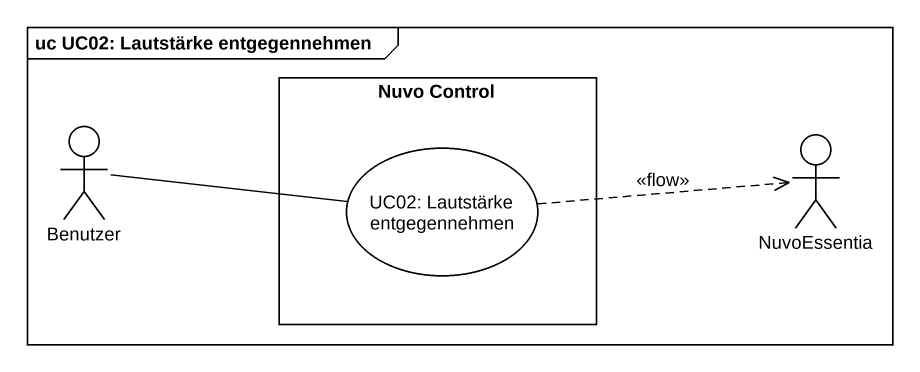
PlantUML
@startuml
mainframe uc UC02: Lautstärke entgegennehmen
rectangle "Nuvo Control" as Nuvo_Control {
  usecase "UC02: Lautstärke entgegennehmen" as UC02_Lautstärke
}
actor Benutzer
actor NuvoEssentia
Benutzer -right- UC02_Lautstärke
UC02_Lautstärke .right.> NuvoEssentia : <<flow>>
@enduml
